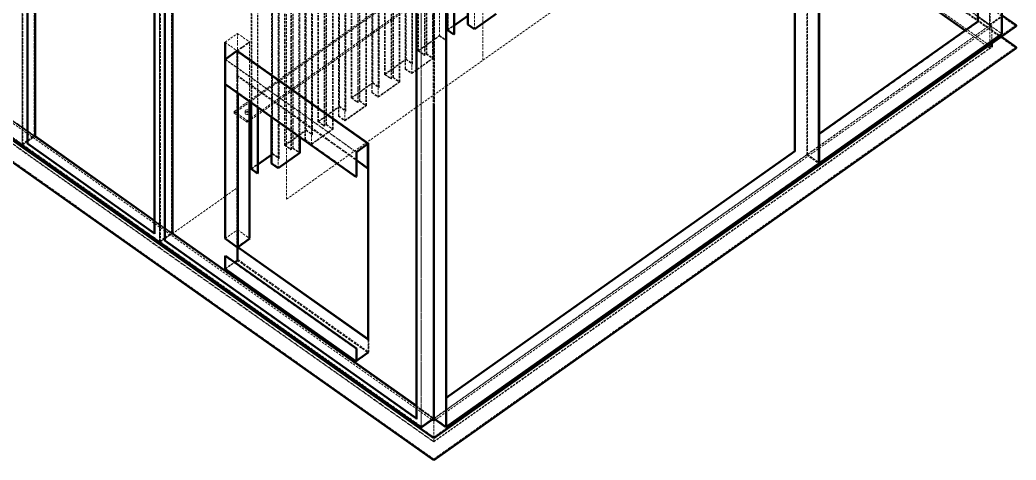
# Model space of a CAD drawing. Header units: millimetres. Extents: x 589 to 12190, y 300 to 8700.
# Drawn here: x 1816 to 3431, y 688 to 1402 of the extents above; entities that cross this region are included whole.
import ezdxf

# ---------------------------------------------------------------- set-up
doc = ezdxf.new("R2010")
doc.units = ezdxf.units.MM
doc.linetypes.add('Hidden', pattern=[15, 5, -3, 5, -2])
for name, color, linetype, lineweight in [('Default', 7, 'Continuous', 50), ('Edges', 7, 'Hidden', 15), ('HiddenEdges', 2, 'Hidden', 15), ('HiddenSilhouettes', 2, 'Hidden', 15), ('HiddenWires', 7, 'Hidden', 15), ('Silhouettes', 7, 'Continuous', 50), ('Wires', 7, 'Hidden', 15)]:
    doc.layers.add(name, color=color, linetype=linetype, lineweight=lineweight)

# ---------------------------------------------------------------- blocks, each defined once
blk = doc.blocks.new('Isometric')
at = {"layer": 'Edges'}
for points in [[(1863.7, -1528.8), (1863.7, 159.5)], [(1838.5, -1511), (1838.5, 141.7)], [(1813.3, -1503.6), (1813.3, 123.9)], [(-253.1, -1769.7), (-253.1, -79.7)], [(-242.5, -1766.6), (-242.5, -97.8)], [(1467.7, -1808.8), (1467.7, -120.5)], [(1417.3, -1783.6), (1417.3, -156.1)], [(43.8, -1979.7), (43.8, -289.7)], [(54.4, -1976.6), (54.4, -307.8)], [(-1866.8, -630.7), (636.4, -2400.7)], [(-1840.6, -659.5), (636.4, -2411)], [(-1866.8, -678), (636.4, -2448)], [(609.5, -2379.7), (609.5, -689.7)], [(679.9, -1530.8), (679.9, -724.7)], [(724.4, -1519.3), (724.4, -713.2)], [(636.4, -1684.5), (636.4, -1071.9)], [(1469.4, -1746.8), (1813.3, -1503.6)], [(1812.5, -1503), (1813.3, -1503.6)], [(636.4, -2400.7), (1895, -1510.7)], [(1469.4, -1772), (1838.5, -1511)], [(185.3, -1547.5), (212.1, -1566.5)], [(1469.4, -1807.6), (1863.7, -1528.8)], [(211, -1566.2), (211, -1565.7)], [(636.4, -2448), (1895, -1558)], [(211, -1990), (211, -1656.3)], [(212.1, -1990.8), (212.1, -1657.1)], [(300.2, -1819.3), (300.2, -1719.4)], [(-241.7, -1761.9), (-225.4, -1750.4)], [(-242.5, -1766.6), (-241.7, -1766)], [(468.1, -1838.1), (468.1, -1784.4)], [(495, -1819.1), (495, -1766.5)], [(663.3, -2316.8), (1417.3, -1783.6)], [(1416.5, -1783), (1417.3, -1783.6)], [(469.2, -1800.9), (493.8, -1818.3)], [(663.3, -2342), (1442.5, -1791)], [(1442.5, -1791), (1467.7, -1808.8)], [(663.3, -2377.6), (1467.7, -1808.8)], [(54.4, -1976.6), (55.3, -1976)], [(54.4, -1976.6), (598.9, -2361.6)], [(211, -1990), (212.1, -1990.8)], [(212.2, -1990.8), (213, -1990.2)], [(212.1, -2018.8), (494.2, -2218.2)], [(495, -2218.8), (495, -2190.8)], [(468.1, -2236.7), (468.1, -2209.8)], [(636.4, -2360.7), (636.4, -2297)], [(636.4, -2402.8), (636.4, -2400.7)], [(636.4, -2450.2), (636.4, -2448)]]:
    blk.add_lwpolyline(points, dxfattribs=at)
for points in [[(1442.5, -1791, 0), (1442.5, -138.3, 0)], [(662.4, -2379.1, 0), (662.4, -689.1, 0)], [(1838.5, -1511, 0), (1863.7, -1528.8, 0)], [(212.1, -1567, 0), (212.1, -1566.5, 0)], [(636.4, -2411, 0), (1842.7, -1558, 0)], [(185.3, -1584.4, 0), (468.1, -1784.4, 0)], [(255.6, -1830.8, 0), (255.6, -1687.9, 0)], [(-242.5, -1766.6, 0), (33.2, -1961.6, 0)], [(468.1, -1784.4, 0), (493.8, -1766.2, 0)], [(493.8, -1819.9, 0), (495, -1819.1, 0)], [(55.3, -1971.9, 0), (71.6, -1960.4, 0)], [(213, -1988.6, 0), (237.9, -1971, 0)], [(212.1, -1990.8, 0), (495, -2190.8, 0)], [(185.3, -2009.8, 0), (468.1, -2209.8, 0)], [(468.1, -2209.8, 0), (469.2, -2209, 0)], [(469.2, -2237, 0), (495, -2218.8, 0)], [(636.4, -2411, 0), (636.4, -2402.8, 0)]]:
    blk.add_polyline3d(points, dxfattribs=at)
blk.add_polyline3d([(1838.5, -1511, 0)], close=True, dxfattribs=at)
at = {"layer": 'HiddenEdges'}
for points in [[(-634.3, 238.7), (1842.7, -1512.8)], [(-608.1, 257.2), (1895, -1512.8)], [(-608.1, 209.8), (1895, -1560.2)], [(1838.5, -1510.7), (1838.5, 179.3)], [(-227.1, -1749.2), (-227.1, -60.9)], [(-225.4, -1750.9), (-225.4, -60.9)], [(-253.1, -1767.6), (-253.1, -79.3)], [(1468.5, -1746.2), (1468.5, -108.3)], [(69.9, -1959.2), (69.9, -270.9)], [(71.6, -1960.9), (71.6, -270.9)], [(34.1, -1961), (34.1, -292.2)], [(43.8, -1977.6), (43.8, -289.3)], [(-1838.5, -660.2), (636.4, -2410.2)], [(635.5, -2359.2), (635.5, -670.9)], [(662.4, -2316.2), (662.4, -678.3)], [(599.8, -2361), (599.8, -692.2)], [(609.5, -2377.6), (609.5, -689.3)], [(711.1, -1508.7), (711.1, -702.6)], [(648.8, -1534), (648.8, -727.9)], [(662.1, -1543.4), (662.1, -737.3)], [(616.2, -1575.8), (616.2, -769.7)], [(621.2, -1572.3), (621.2, -766.2)], [(576.6, -1585), (576.6, -778.9)], [(589.9, -1594.4), (589.9, -788.3)], [(549.1, -1623.3), (549.1, -817.2)], [(575.4, -1604.7), (575.4, -798.6)], [(504.5, -1636), (504.5, -829.9)], [(517.8, -1645.4), (517.8, -839.3)], [(544.1, -1626.8), (544.1, -820.7)], [(516.5, -1666.3), (516.5, -860.2)], [(432.4, -1687), (432.4, -880.9)], [(472, -1677.8), (472, -871.7)], [(476.9, -1674.3), (476.9, -868.2)], [(431.1, -1706.7), (431.1, -900.6)], [(445.7, -1696.4), (445.7, -890.3)], [(399.9, -1728.8), (399.9, -922.7)], [(404.8, -1725.3), (404.8, -919.2)], [(444.4, -1717.3), (444.4, -911.2)], [(360.3, -1738), (360.3, -931.9)], [(373.6, -1747.4), (373.6, -941.3)], [(359, -1757.7), (359, -951.6)], [(372.3, -1768.3), (372.3, -962.2)], [(288.1, -1789), (288.1, -982.9)], [(327.7, -1779.8), (327.7, -973.7)], [(332.7, -1776.3), (332.7, -970.2)], [(286.9, -1808.7), (286.9, -1002.6)], [(301.4, -1798.4), (301.4, -992.3)], [(255.6, -1687.9), (255.6, -1024.7)], [(300.2, -1719.4), (300.2, -1013.2)], [(-1032.4, -1180.7), (-226.3, -1750.7)], [(-1031.5, -1180.9), (-225.4, -1750.9)], [(1838.5, -1511.5), (1838.5, -1378.2)], [(1812.5, -1491.4), (1837.6, -1509.2)], [(212.1, -1952.8), (212.1, -1528.5)], [(237.9, -1546.7), (239, -1547.5)], [(211, -1619.9), (211, -1566.2)], [(211, -1656.3), (211, -1566.2)], [(212.1, -1657.1), (212.1, -1567)], [(636.4, -2410.2), (1838.5, -1560.2)], [(186.4, -1584.7), (469.2, -1784.7)], [(233.3, -1720.4), (233.3, -1716.9)], [(1469.4, -1746.8), (1469.4, -1746.8)], [(495.8, -2190.2), (495.8, -1765.9)], [(1444.2, -1789.8), (1469.4, -1772)], [(636.4, -2360.7), (1442.5, -1790.7)], [(493.8, -1818.3), (495, -1819.1)], [(212.1, -1952.8), (239, -1971.8)], [(70.7, -1960.7), (636.4, -2360.7)], [(213.3, -2016.9), (213.3, -1990)], [(186.4, -2037), (186.4, -2009)], [(213.3, -2016.9), (496.1, -2216.9)], [(495, -2190.8), (496.1, -2190)], [(494.2, -2218.2), (495, -2218.8)], [(663.3, -2316.8), (663.3, -2316.8)], [(636.4, -2361.5), (636.4, -2360.7)], [(636.4, -2402.8), (636.4, -2365.8)]]:
    blk.add_lwpolyline(points, dxfattribs=at)
blk.add_lwpolyline([(1838.5, -1510.7)], close=True, dxfattribs=at)
for points in [[(588.7, -1615.3, 0), (588.7, -809.2, 0)], [(503.2, -1655.7, 0), (503.2, -849.6, 0)], [(1273.6, -1110.9, 0), (1839.3, -1510.9, 0)], [(1812.5, -1492.3, 0), (1838.5, -1510.7, 0)], [(1838.5, -1510.7, 0), (1864.5, -1529.1, 0)], [(186.4, -1584.7, 0), (212.1, -1566.5, 0)], [(213, -1565.9, 0), (495.8, -1765.9, 0)], [(186.4, -1637.3, 0), (186.4, -1584.7, 0)], [(212.1, -1619.1, 0), (469.2, -1800.9, 0)], [(185.3, -1638.1, 0), (186.4, -1637.3, 0)], [(186.4, -1637.3, 0), (469.2, -1837.3, 0)], [(-251.4, -1768.8, 0), (-241.7, -1761.9, 0)], [(-226.3, -1750.7, 0), (70.7, -1960.7, 0)], [(-226.3, -1751.5, 0), (-225.4, -1750.9, 0)], [(-225.4, -1750.9, 0), (71.6, -1960.9, 0)], [(495, -1766.5, 0), (495.8, -1765.9, 0)], [(185.3, -1971.8, 0), (212.1, -1952.8, 0)], [(45.5, -1978.8, 0), (55.3, -1971.9, 0)], [(71.6, -1960.9, 0), (637.2, -2360.9, 0)], [(211, -1990, 0), (213, -1988.6, 0)], [(185.3, -2036.7, 0), (213.3, -2016.9, 0)], [(638.1, -2359.8, 0), (663.3, -2342, 0)], [(636.4, -2410.2, 0), (636.4, -2360.7, 0)]]:
    blk.add_polyline3d(points, dxfattribs=at)
at = {"layer": 'HiddenSilhouettes'}
for points in [[(-608.1, 212), (1863, -1535.4)], [(-634.3, 193.5), (1842.7, -1558)], [(-251.4, -1768.8), (-251.4, -80.5)], [(-226.3, -1751.5), (-226.3, -153.1)], [(45.5, -1978.8), (45.5, -290.5)], [(70.7, -1961.5), (70.7, -306.3)], [(637.2, -2360.9), (637.2, -670.9)], [(638.1, -2359.8), (638.1, -671.5)], [(667.4, -1520.8), (667.4, -714.7)], [(662.9, -1542.8), (662.9, -736.7)], [(602.1, -1565.8), (602.1, -759.7)], [(603.8, -1565.8), (603.8, -759.7)], [(617.1, -1575.2), (617.1, -769.1)], [(620.3, -1572.9), (620.3, -766.8)], [(590.8, -1593.8), (590.8, -787.7)], [(633.6, -1582.3), (633.6, -776.2)], [(635.3, -1582.3), (635.3, -776.2)], [(530, -1616.8), (530, -810.7)], [(531.7, -1616.8), (531.7, -810.7)], [(548.2, -1623.9), (548.2, -817.8)], [(574.5, -1605.3), (574.5, -799.2)], [(518.7, -1644.8), (518.7, -838.7)], [(545, -1626.2), (545, -820.1)], [(561.5, -1633.3), (561.5, -827.2)], [(563.2, -1633.3), (563.2, -827.2)], [(502.4, -1656.3), (502.4, -850.2)], [(457.9, -1667.8), (457.9, -861.7)], [(459.5, -1667.8), (459.5, -861.7)], [(472.8, -1677.2), (472.8, -871.1)], [(476.1, -1674.9), (476.1, -868.8)], [(489.4, -1684.3), (489.4, -878.2)], [(491.1, -1684.3), (491.1, -878.2)], [(430.3, -1707.3), (430.3, -901.2)], [(446.5, -1695.8), (446.5, -889.7)], [(385.7, -1718.8), (385.7, -912.7)], [(387.4, -1718.8), (387.4, -912.7)], [(400.7, -1728.2), (400.7, -922.1)], [(404, -1725.9), (404, -919.8)], [(374.4, -1746.8), (374.4, -940.7)], [(417.3, -1735.3), (417.3, -929.2)], [(419, -1735.3), (419, -929.2)], [(313.6, -1769.8), (313.6, -963.7)], [(315.3, -1769.8), (315.3, -963.7)], [(358.1, -1758.3), (358.1, -952.2)], [(328.6, -1779.2), (328.6, -973.1)], [(331.8, -1776.9), (331.8, -970.8)], [(345.1, -1786.3), (345.1, -980.2)], [(286, -1709.4), (286, -1003.2)], [(302.3, -1797.8), (302.3, -991.7)], [(241.5, -1677.9), (241.5, -1014.7)], [(243.2, -1820.8), (243.2, -1014.7)], [(256.5, -1688.5), (256.5, -1024.1)], [(-1032.4, -1181.5), (-226.3, -1751.5)], [(-1057.5, -1198.8), (-253.1, -1767.6)], [(205.1, -1696.9), (629.3, -1396.9)], [(239.2, -1676.3), (629.3, -1400.4)], [(241.5, -1711.2), (657.6, -1416.9)], [(665.7, -1520.8), (712.4, -1487.8)], [(1837.6, -1509.2), (1863.7, -1490.8)], [(212.1, -1528.5), (239, -1547.5)], [(636.4, -2360.7), (1838.5, -1510.7)], [(636.4, -2365.8), (1842.7, -1512.8)], [(667.4, -1520.8), (680.7, -1530.2)], [(710.3, -1509.3), (711.1, -1508.7)], [(1842.7, -1549.8), (1842.7, -1512.8)], [(-226.3, -1750.7), (-226.3, -1531.3)], [(212.1, -1566.5), (239, -1547.5)], [(237.9, -1675.3), (237.9, -1546.7)], [(603.8, -1565.8), (648.8, -1534)], [(648.8, -1534), (662.1, -1543.4)], [(212.1, -1566.5), (213, -1565.9)], [(212.1, -1619.1), (212.1, -1567)], [(602.1, -1565.8), (616.2, -1575.8)], [(603.8, -1565.8), (617.1, -1575.2)], [(531.7, -1616.8), (576.6, -1585)], [(576.6, -1583.8), (590.8, -1593.8)], [(576.6, -1585), (589.9, -1594.4)], [(588.7, -1614.1), (633.6, -1582.3)], [(588.7, -1615.3), (635.3, -1582.3)], [(616.2, -1575.8), (617.1, -1575.2)], [(620.3, -1572.9), (621.2, -1572.3)], [(620.3, -1572.9), (633.6, -1582.3)], [(575.4, -1604.7), (588.7, -1614.1)], [(211, -1619.9), (212.1, -1619.1)], [(211, -1619.9), (469.2, -1802.5)], [(459.5, -1667.8), (504.5, -1636)], [(504.5, -1636), (517.8, -1645.4)], [(530, -1616.8), (544.1, -1626.8)], [(531.7, -1616.8), (545, -1626.2)], [(548.2, -1623.9), (561.5, -1633.3)], [(549.1, -1623.3), (563.2, -1633.3)], [(502.4, -1656.3), (503.2, -1655.7)], [(502.4, -1656.3), (516.5, -1666.3)], [(503.2, -1655.7), (516.5, -1665.1)], [(517.8, -1645.4), (518.7, -1644.8)], [(205.1, -1700.4), (237.9, -1677.2)], [(457.9, -1667.8), (472, -1677.8)], [(459.5, -1667.8), (472.8, -1677.2)], [(472, -1677.8), (472.8, -1677.2)], [(476.1, -1674.9), (476.9, -1674.3)], [(476.1, -1674.9), (489.4, -1684.3)], [(476.9, -1674.3), (491.1, -1684.3)], [(205.1, -1700.4), (205.1, -1696.9)], [(205.1, -1696.9), (233.3, -1716.9)], [(205.1, -1700.4), (233.3, -1720.4)], [(237.9, -1698.2), (236.9, -1699.4), (234.6, -1700.3), (232.1, -1700.3), (229.8, -1699.4), (228.5, -1697.8), (228.5, -1696), (229.8, -1694.4), (232.1, -1693.5), (234.6, -1693.5), (236.9, -1694.4), (237.9, -1695.6)], [(228.5, -1699.5), (229.8, -1697.9), (232.1, -1697), (234.6, -1697), (236.9, -1697.9), (238.2, -1699.5)], [(228.5, -1701.4), (228.5, -1697.8)], [(385.7, -1718.8), (432.4, -1685.8)], [(432.4, -1685.8), (446.5, -1695.8)], [(432.4, -1687), (445.7, -1696.4)], [(444.4, -1716.1), (489.4, -1684.3)], [(444.4, -1717.3), (491.1, -1684.3)], [(228.5, -1701.4), (229.8, -1702.9), (232.1, -1703.9), (234.6, -1703.9), (236.9, -1702.9), (237.9, -1701.7)], [(233.3, -1716.9), (237.9, -1713.7)], [(233.3, -1720.4), (237.9, -1717.2)], [(385.7, -1718.8), (399.9, -1728.8)], [(387.4, -1718.8), (400.7, -1728.2)], [(431.1, -1706.7), (444.4, -1716.1)], [(315.3, -1769.8), (360.3, -1738)], [(360.3, -1738), (373.6, -1747.4)], [(372.3, -1767.1), (417.3, -1735.3)], [(372.3, -1768.3), (419, -1735.3)], [(404, -1725.9), (404.8, -1725.3)], [(404, -1725.9), (417.3, -1735.3)], [(404.8, -1725.3), (419, -1735.3)], [(-253.1, -1767.6), (-227.1, -1749.2)], [(358.1, -1758.3), (359, -1757.7)], [(358.1, -1758.3), (372.3, -1768.3)], [(359, -1757.7), (372.3, -1767.1)], [(1468.5, -1746.2), (1469.4, -1746.8)], [(-253.1, -1767.6), (-253.1, -1767.6)], [(300.2, -1818.1), (345.1, -1786.3)], [(313.6, -1769.8), (327.7, -1779.8)], [(315.3, -1769.8), (328.6, -1779.2)], [(327.7, -1779.8), (328.6, -1779.2)], [(331.8, -1776.9), (332.7, -1776.3)], [(331.8, -1776.9), (345.1, -1786.3)], [(332.7, -1776.3), (346.8, -1786.3)], [(241.5, -1820.8), (288.1, -1787.8)], [(288.1, -1787.8), (302.3, -1797.8)], [(288.1, -1789), (301.4, -1798.4)], [(301.4, -1798.4), (302.3, -1797.8)], [(1442.5, -1790.7), (1467.7, -1808.5)], [(1444.2, -1789.8), (1469.4, -1807.6)], [(243.2, -1820.8), (256.5, -1830.2)], [(286.9, -1808.7), (300.2, -1818.1)], [(70.7, -1960.7), (70.7, -1837.6)], [(43.8, -1977.6), (69.9, -1959.2)], [(33.2, -1960.4), (34.1, -1961)], [(45.5, -1978.8), (609.5, -2377.6)], [(70.7, -1961.5), (636.4, -2361.5)], [(186.4, -2037), (206.2, -2023)], [(186.4, -2037), (468.4, -2236.4)], [(495, -2189.2), (496.1, -2190)], [(495, -2190.8), (495.8, -2190.2)], [(496.1, -2216.9), (496.1, -2190)], [(495, -2217.7), (496.1, -2216.9)], [(662.4, -2316.2), (663.3, -2316.8)], [(663.3, -2316.8), (663.3, -2316.8)], [(598.9, -2333.3), (635.5, -2359.2)], [(598.9, -2360.4), (599.8, -2361)], [(598.9, -2361.6), (599.8, -2361)], [(609.5, -2377.6), (635.5, -2359.2)], [(636.4, -2361.5), (637.2, -2360.9)]]:
    blk.add_lwpolyline(points, dxfattribs=at)
blk.add_lwpolyline([(609.5, -2377.6)], close=True, dxfattribs=at)
for points in [[(1837.6, -1509.2, 0), (1837.6, 179.1, 0)], [(1839.3, -1510.9, 0), (1839.3, 178.7, 0)], [(1444.2, -1789.8, 0), (1444.2, -101.5, 0)], [(-1840.6, -614.3, 0), (636.4, -2365.8, 0)], [(-1838.5, -610.7, 0), (636.4, -2360.7, 0)], [(346.8, -1752.4, 0), (346.8, -980.2, 0)], [(241.5, -1714.7, 0), (657.6, -1420.4, 0)], [(724.4, -1518.1, 0), (769.4, -1486.3, 0)], [(1812.5, -1493.1, 0), (1838.5, -1511.5, 0)], [(1838.5, -1510.7, 0), (1864.5, -1492.3, 0)], [(185.3, -1547.5, 0), (212.1, -1528.5, 0)], [(667.4, -1520.8, 0), (680.7, -1511.4, 0)], [(711.1, -1508.7, 0), (724.4, -1518.1, 0)], [(1785.1, -1522.4, 0), (1838.5, -1560.2, 0)], [(1838.5, -1560.2, 0), (1838.5, -1510.7, 0)], [(1838.5, -1511.5, 0), (1839.3, -1510.9, 0)], [(211, -1565.7, 0), (237.9, -1546.7, 0)], [(602.1, -1565.8, 0), (648.8, -1532.8, 0)], [(648.8, -1532.8, 0), (662.9, -1542.8, 0)], [(662.1, -1543.4, 0), (662.9, -1542.8, 0)], [(213, -1657.7, 0), (213, -1565.9, 0)], [(530, -1616.8, 0), (576.6, -1583.8, 0)], [(621.2, -1572.3, 0), (635.3, -1582.3, 0)], [(574.5, -1605.3, 0), (575.4, -1604.7, 0)], [(574.5, -1605.3, 0), (588.7, -1615.3, 0)], [(589.9, -1594.4, 0), (590.8, -1593.8, 0)], [(457.9, -1667.8, 0), (504.5, -1634.8, 0)], [(504.5, -1634.8, 0), (518.7, -1644.8, 0)], [(516.5, -1665.1, 0), (561.5, -1633.3, 0)], [(516.5, -1666.3, 0), (563.2, -1633.3, 0)], [(544.1, -1626.8, 0), (545, -1626.2, 0)], [(548.2, -1623.9, 0), (549.1, -1623.3, 0)], [(387.4, -1718.8, 0), (432.4, -1687, 0)], [(445.7, -1696.4, 0), (446.5, -1695.8, 0)], [(430.3, -1707.3, 0), (431.1, -1706.7, 0)], [(430.3, -1707.3, 0), (444.4, -1717.3, 0)], [(-263.8, -1723.3, 0), (-227.1, -1749.2, 0)], [(313.6, -1769.8, 0), (360.3, -1736.8, 0)], [(360.3, -1736.8, 0), (374.4, -1746.8, 0)], [(399.9, -1728.8, 0), (400.7, -1728.2, 0)], [(-253.1, -1769.7, 0), (-226.3, -1750.7, 0)], [(-226.3, -1751.5, 0), (70.7, -1961.5, 0)], [(373.6, -1747.4, 0), (374.4, -1746.8, 0)], [(1468.5, -1746.2, 0), (1469.4, -1745.6, 0)], [(1469.4, -1746.8, 0), (1469.4, -1746.8, 0)], [(-251.4, -1768.8, 0), (43.8, -1977.6, 0)], [(286, -1790.5, 0), (288.1, -1789, 0)], [(243.2, -1820.8, 0), (256.5, -1811.4, 0)], [(286, -1809.3, 0), (286.9, -1808.7, 0)], [(33.2, -1933.3, 0), (69.9, -1959.2, 0)], [(33.2, -1961.6, 0), (34.1, -1961, 0)], [(43.8, -1979.7, 0), (70.7, -1960.7, 0)], [(70.7, -1961.5, 0), (71.6, -1960.9, 0)], [(495, -2189.6, 0), (495.8, -2190.2, 0)], [(662.4, -2316.2, 0), (663.3, -2315.6, 0)], [(662.4, -2316.2, 0), (662.4, -2316.2, 0)], [(638.1, -2359.8, 0), (663.3, -2377.6, 0)]]:
    blk.add_polyline3d(points, dxfattribs=at)
blk.add_polyline3d([(1468.5, -1746.2, 0)], close=True, dxfattribs=at)
at = {"layer": 'HiddenWires'}
for points in [[(427.4, -1809.3), (663.3, -1642.5)], [(70.7, -1961.5), (212.1, -1861.5)]]:
    blk.add_lwpolyline(points, dxfattribs=at)
blk.add_polyline3d([(318.2, -1732.1, 0), (318.2, -1080.4, 0)], dxfattribs=at)
at = {"layer": 'Silhouettes'}
for points in [[(1864.5, -1529.1), (1864.5, 160.9)], [(-225.4, -1750.4), (-225.4, -109.9)], [(1468.5, -1809.1), (1468.5, -119.1)], [(1469.4, -1807.6), (1469.4, -119.3)], [(1416.5, -1783), (1416.5, -156.7)], [(33.2, -1961.6), (33.2, -292.8)], [(55.3, -1976), (55.3, -308.4)], [(71.6, -1960.4), (71.6, -319.9)], [(-1866.8, -632.8), (636.4, -2402.8)], [(-1866.8, -680.2), (636.4, -2450.2)], [(598.9, -2361.6), (598.9, -692.8)], [(663.3, -2377.6), (663.3, -689.3)], [(710.3, -1509.3), (710.3, -703.2)], [(665.7, -1520.8), (665.7, -714.7)], [(680.7, -1530.2), (680.7, -724.1)], [(-1059.2, -1199.7), (-253.1, -1769.7)], [(1469.4, -1299.2), (1785.1, -1522.4)], [(724.4, -1519.3), (771.1, -1486.3)], [(1469.4, -1745.6), (1812.5, -1503)], [(1865.3, -1489.7), (1895, -1510.7)], [(636.4, -2402.8), (1895, -1512.8)], [(710.3, -1509.3), (724.4, -1519.3)], [(1895, -1512.8), (1895, -1510.7)], [(185.3, -1971.8), (185.3, -1547.5)], [(679.9, -1530.8), (680.7, -1530.2)], [(1468.5, -1809.1), (1864.5, -1529.1)], [(1842.7, -1558), (1842.7, -1549.8)], [(212.1, -1566.5), (495, -1766.5)], [(636.4, -2450.2), (1895, -1560.2)], [(1895, -1560.2), (1895, -1558)], [(185.3, -1638.1), (185.3, -1584.4)], [(237.9, -1677.2), (239.2, -1676.3)], [(237.9, -1695.6), (238.2, -1696), (238.2, -1697.8), (237.9, -1698.2)], [(237.9, -1701.7), (238.2, -1701.4), (238.2, -1699.5)], [(238.2, -1699.5), (238.2, -1696)], [(636.4, -2360.7), (636.4, -1684.5)], [(237.9, -1713.7), (241.5, -1711.2)], [(237.9, -1717.2), (241.5, -1714.7)], [(286, -1809.3), (286, -1709.4)], [(-225.4, -1750.4), (33.2, -1933.3)], [(-241.7, -1766), (33.2, -1960.4)], [(300.2, -1819.3), (346.8, -1786.3)], [(469.2, -1837.3), (469.2, -1784.7)], [(493.8, -1819.9), (493.8, -1766.2)], [(663.3, -2315.6), (1416.5, -1783)], [(241.5, -1820.8), (255.6, -1830.8)], [(286, -1809.3), (300.2, -1819.3)], [(662.4, -2379.1), (1468.5, -1809.1)], [(255.6, -1830.8), (256.5, -1830.2)], [(55.3, -1976), (598.9, -2360.4)], [(71.6, -1960.4), (598.9, -2333.3)], [(237.9, -1971), (239, -1971.8)], [(212.1, -2018.8), (212.1, -1990.8)], [(212.2, -1990.8), (213.3, -1990)], [(213.3, -1990), (495, -2189.2)], [(185.3, -2036.7), (185.3, -2009.8)], [(469.2, -2237), (469.2, -2209)], [(468.1, -2236.7), (495, -2217.7)], [(468.4, -2236.4), (469.2, -2237)], [(609.5, -2379.7), (636.4, -2360.7)]]:
    blk.add_lwpolyline(points, dxfattribs=at)
for points in [[(1812.5, -1503, 0), (1812.5, 123.3, 0)], [(-241.7, -1766, 0), (-241.7, -98.4, 0)], [(680.7, -1511.4, 0), (710.3, -1490.5, 0)], [(665.7, -1520.8, 0), (679.9, -1530.8, 0)], [(1863, -1535.4, 0), (1895, -1558, 0)], [(185.3, -1584.4, 0), (211, -1566.2, 0)], [(211, -1565.7, 0), (212.1, -1566.5, 0)], [(211, -1566.2, 0), (493.8, -1766.2, 0)], [(212.1, -1567, 0), (212.1, -1566.5, 0)], [(185.3, -1638.1, 0), (468.1, -1838.1, 0)], [(213, -1990.2, 0), (213, -1657.7, 0)], [(237.9, -1971, 0), (237.9, -1675.3, 0)], [(241.5, -1820.8, 0), (241.5, -1677.9, 0)], [(256.5, -1830.2, 0), (256.5, -1688.5, 0)], [(346.8, -1786.3, 0), (346.8, -1752.4, 0)], [(-253.1, -1769.7, 0), (43.8, -1979.7, 0)], [(469.2, -1784.7, 0), (495, -1766.5, 0)], [(495, -2190.8, 0), (495, -1766.5, 0)], [(256.5, -1811.4, 0), (286, -1790.5, 0)], [(469.2, -1802.5, 0), (493.8, -1819.9, 0)], [(1467.7, -1808.5, 0), (1468.5, -1809.1, 0)], [(468.1, -1838.1, 0), (469.2, -1837.3, 0)], [(43.8, -1979.7, 0), (609.5, -2379.7, 0)], [(185.3, -1971.8, 0), (212.1, -1990.8, 0)], [(212.1, -1990.8, 0), (239, -1971.8, 0)], [(213, -1990.2, 0), (495, -2189.6, 0)], [(185.3, -2009.8, 0), (186.4, -2009, 0)], [(186.4, -2009, 0), (469.2, -2209, 0)], [(206.2, -2023, 0), (212.1, -2018.8, 0)], [(185.3, -2036.7, 0), (468.1, -2236.7, 0)], [(636.4, -2360.7, 0), (662.4, -2379.1, 0)]]:
    blk.add_polyline3d(points, dxfattribs=at)
blk.add_polyline3d([(636.4, -2360.7, 0)], close=True, dxfattribs=at)
at = {"layer": 'Wires'}
for points in [[(742.5, -1586.5), (742.5, -780.4)], [(742.5, -1586.5), (1166.7, -1286.5)], [(663.3, -1642.5), (742.5, -1586.5)], [(318.2, -1886.5), (318.2, -1732.1)]]:
    blk.add_lwpolyline(points, dxfattribs=at)
blk.add_polyline3d([(318.2, -1886.5, 0), (427.4, -1809.3, 0)], dxfattribs=at)

msp = doc.modelspace()

# ---------------------------------------------------------------- block references
at = {"layer": 'Default', "xscale": 0.75, "yscale": 0.75, "zscale": 0.75}
msp.add_blockref('Isometric', (2010, 2526), dxfattribs=at)

doc.saveas('drawing.dxf')
